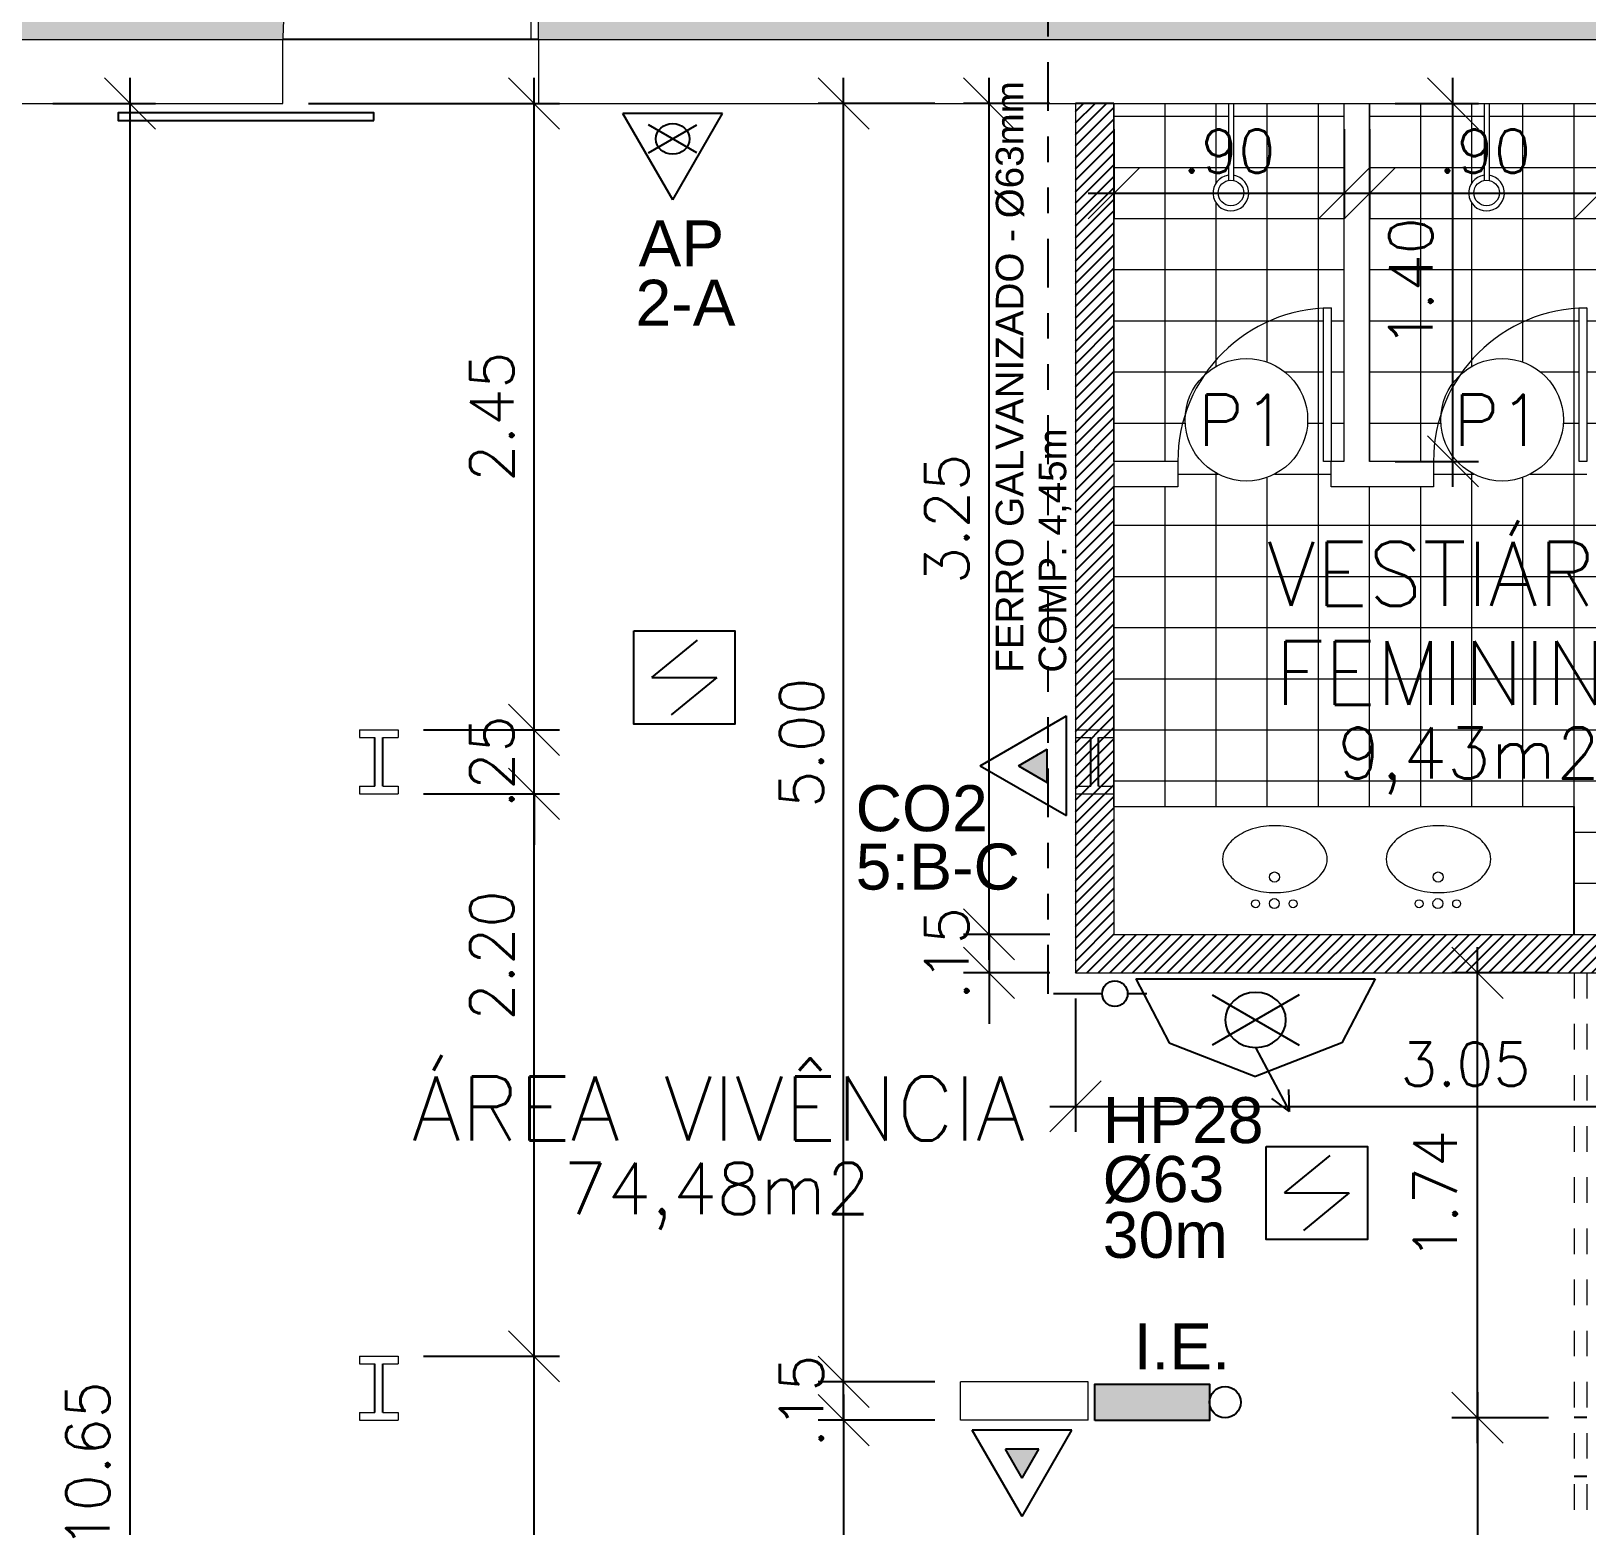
# Model space of a CAD drawing. Header units: millimetres. Extents: x 521 to 1055, y 261 to 520.
# Drawn here: x 609.29 to 615.37, y 498.9 to 504.75 of the extents above; entities that cross this region are included whole.
import ezdxf
from ezdxf.enums import TextEntityAlignment as Align

# ---------------------------------------------------------------- set-up
doc = ezdxf.new("R2010")
doc.units = ezdxf.units.MM
for name, pattern in [('CONTINU', [0]), ('DASHDOT', [1, 0.5, -0.25, 0, -0.25]), ('DIVIDE2', [15.875, 6.35, -3.175, 0, -3.175, 0, -3.175])]:
    doc.linetypes.add(name, pattern=pattern)
doc.layers.add('0.1', color=8, linetype='Continuous', lineweight=13)
doc.layers.add('ppci', color=8, linetype='Continuous')
doc.styles.add('ROMANS', font='romans')
doc.styles.get("Standard").update_dxf_attribs({"font": 'romans.shx'})
doc.styles.add('STYLE1', font='sanss___.ttf')
doc.dimstyles.new('Fares Eng - 50', dxfattribs={"dimscale": 2, "dimtxt": 0.085, "dimasz": 0.1, "dimexe": 0.05, "dimexo": 0.05, "dimgap": 0.04, "dimtad": 1, "dimzin": 4, "dimdsep": 46, "dimtxsty": 'ROMANS', "dimblk1": 'OBLIQUE', "dimblk2": 'OBLIQUE', "dimsah": 1, "dimcen": 0.05, "dimdle": 0.05, "dimclrd": 8, "dimclre": 8, "dimclrt": 8, "dimaunit": 1, "dimadec": 0, "dimazin": 0, "dimtfac": 1, "dimtix": 1, "dimtmove": 2, "dimatfit": 0, "dimldrblk": 'OPEN90', "dimfxl": 1, "dimtolj": 1, "dimtzin": 0, "dimarcsym": 0})

# ---------------------------------------------------------------- blocks, each defined once
blk = doc.blocks.new('_OBLIQUE')
at = {"color": 0, "linetype": 'ByBlock'}
blk.add_line((-0.5, -0.5), (0.5, 0.5), dxfattribs=at)
blk = doc.blocks.new('*D2885')
at = {"layer": '0.1', "color": 8, "linetype": 'CONTINU', "lineweight": -2, "transparency": 16777216}
for p, q in [((609.6753, 493.7169), (609.6753, 504.5669)), ((609.3733, 504.4669), (609.7753, 504.4669)), ((609.3469, 493.8169), (609.7753, 493.8169))]:
    blk.add_line(p, q, dxfattribs=at)
at = {"layer": 'DEFPOINTS', "color": 0, "linetype": 'CONTINU', "lineweight": -2, "transparency": 16777216}
for p in [(609.2733, 504.4669), (609.6753, 504.4669), (609.2469, 493.8169)]:
    blk.add_point(p, dxfattribs=at)
at = {"layer": '0.1', "color": 8, "linetype": 'CONTINU', "lineweight": -2, "transparency": 16777216, "xscale": 0.2, "yscale": 0.2, "zscale": 0.2}
for p, rotation in [((609.6753, 504.4669), 90), ((609.6753, 493.8169), 270)]:
    blk.add_blockref('_OBLIQUE', p, dxfattribs=dict(at, rotation=rotation))
at = {"layer": '0.1', "color": 8, "linetype": 'CONTINU', "transparency": 16777216, "insert": (609.5103, 499.1419), "char_height": 0.17, "attachment_point": 5, "rotation": 90, "style": 'ROMANS'}
blk.add_mtext('\\A1;10.65', dxfattribs=at)
blk = doc.blocks.new('_Open90')
at = {"color": 0, "linetype": 'ByBlock', "lineweight": -2}
for p, q in [((-0.5, 0.5), (0, 0)), ((0, 0), (-1, 0)), ((0, 0), (-0.5, -0.5))]:
    blk.add_line(p, q, dxfattribs=at)
blk = doc.blocks.new('*D2906')
at = {"layer": '0.1', "color": 8, "linetype": 'CONTINU', "lineweight": -2, "transparency": 16777216}
for p, q in [((612.4661, 499.3669), (612.4661, 504.5669)), ((612.8233, 504.4669), (612.3661, 504.4669)), ((612.8233, 499.4669), (612.3661, 499.4669))]:
    blk.add_line(p, q, dxfattribs=at)
at = {"layer": 'DEFPOINTS', "color": 0, "linetype": 'CONTINU', "lineweight": -2, "transparency": 16777216}
for p in [(612.4661, 504.4669), (612.9233, 504.4669), (612.9233, 499.4669)]:
    blk.add_point(p, dxfattribs=at)
at = {"layer": '0.1', "color": 8, "linetype": 'CONTINU', "lineweight": -2, "transparency": 16777216, "xscale": 0.2, "yscale": 0.2, "zscale": 0.2}
for p, rotation in [((612.4661, 504.4669), 90), ((612.4661, 499.4669), 270)]:
    blk.add_blockref('_OBLIQUE', p, dxfattribs=dict(at, rotation=rotation))
at = {"layer": '0.1', "color": 8, "linetype": 'CONTINU', "transparency": 16777216, "insert": (612.3011, 501.9669), "char_height": 0.17, "attachment_point": 5, "rotation": 90, "style": 'ROMANS'}
blk.add_mtext('\\A1;5.00', dxfattribs=at)
blk = doc.blocks.new('*D2907')
at = {"layer": '0.1', "color": 8, "linetype": 'CONTINU', "lineweight": -2, "transparency": 16777216}
for p, q in [((612.4661, 499.4669), (612.4661, 499.6669)), ((612.8233, 499.4669), (612.3661, 499.4669)), ((612.4661, 499.3169), (612.4661, 499.4669)), ((612.8233, 499.3169), (612.3661, 499.3169)), ((612.4661, 499.3169), (612.4661, 499.1169))]:
    blk.add_line(p, q, dxfattribs=at)
at = {"layer": 'DEFPOINTS', "color": 0, "linetype": 'CONTINU', "lineweight": -2, "transparency": 16777216}
for p in [(612.4661, 499.4669), (612.9233, 499.4669), (612.9233, 499.3169)]:
    blk.add_point(p, dxfattribs=at)
at = {"layer": '0.1', "color": 8, "linetype": 'CONTINU', "lineweight": -2, "transparency": 16777216, "xscale": 0.2, "yscale": 0.2, "zscale": 0.2}
for p, rotation in [((612.4661, 499.4669), 270), ((612.4661, 499.3169), 90)]:
    blk.add_blockref('_OBLIQUE', p, dxfattribs=dict(at, rotation=rotation))
at = {"layer": '0.1', "color": 8, "linetype": 'CONTINU', "transparency": 16777216, "insert": (612.3011, 499.3919), "char_height": 0.17, "attachment_point": 5, "rotation": 90, "style": 'ROMANS'}
blk.add_mtext('\\A1;.15', dxfattribs=at)
blk = doc.blocks.new('*D2908')
at = {"layer": '0.1', "color": 8, "linetype": 'CONTINU', "lineweight": -2, "transparency": 16777216}
for p, q in [((612.4661, 499.4169), (612.4661, 493.7169)), ((612.8233, 499.3169), (612.3661, 499.3169)), ((612.8233, 493.8169), (612.3661, 493.8169))]:
    blk.add_line(p, q, dxfattribs=at)
at = {"layer": 'DEFPOINTS', "color": 0, "linetype": 'CONTINU', "lineweight": -2, "transparency": 16777216}
for p in [(612.9233, 499.3169), (612.4661, 493.8169), (612.9233, 493.8169)]:
    blk.add_point(p, dxfattribs=at)
at = {"layer": '0.1', "color": 8, "linetype": 'CONTINU', "lineweight": -2, "transparency": 16777216, "xscale": 0.2, "yscale": 0.2, "zscale": 0.2}
for p, rotation in [((612.4661, 499.3169), 90), ((612.4661, 493.8169), 270)]:
    blk.add_blockref('_OBLIQUE', p, dxfattribs=dict(at, rotation=rotation))
at = {"layer": '0.1', "color": 8, "linetype": 'CONTINU', "transparency": 16777216, "insert": (612.3011, 496.5669), "char_height": 0.17, "attachment_point": 5, "rotation": 90, "style": 'ROMANS'}
blk.add_mtext('\\A1;5.50', dxfattribs=at)
blk = doc.blocks.new('ÁREA')
for p in [(0.00005, 0.003762), (0, 0)]:
    blk.add_attdef('COMPARTIMENTO', text='', height=0.0025).set_placement(p, align=Align.CENTER)
at = {"color": 1}
for p in [(-0.00005, -0.003762), (-0.000099, -0.007523)]:
    blk.add_attdef('ÁREA', text='', height=0.002, dxfattribs=at).set_placement(p, align=Align.CENTER)
blk = doc.blocks.new('Chuveiro')
at = {"lineweight": -2}
for p, q in [((-0.28, 0), (-0.301, 0)), ((0, 0), (-0.28, 0)), ((-0.28, -0.02), (-0.301, -0.02)), ((0, -0.02), (-0.28, -0.02))]:
    blk.add_line(p, q, dxfattribs=at)
at = {"color": 8, "lineweight": -2}
blk.add_circle((-0.35, -0.01), 0.05, dxfattribs=at)
at = {"lineweight": -2}
blk.add_arc((-0.35, -0.01), 0.07, 8.21321, 351.78679, dxfattribs=at)
blk = doc.blocks.new('*D3513')
at = {"layer": '0.1', "color": 8, "linetype": 'CONTINU', "lineweight": -2, "transparency": 16777216}
for p, q in [((613.3733, 504.8169), (613.3733, 506.0516)), ((613.5233, 504.8169), (613.5233, 506.0516)), ((613.3733, 505.9516), (613.1733, 505.9516)), ((613.3733, 505.9516), (613.5233, 505.9516)), ((613.5233, 505.9516), (613.7233, 505.9516))]:
    blk.add_line(p, q, dxfattribs=at)
at = {"layer": 'DEFPOINTS', "color": 0, "linetype": 'CONTINU', "lineweight": -2, "transparency": 16777216}
for p in [(613.5233, 505.9516), (613.3733, 504.7169), (613.5233, 504.7169)]:
    blk.add_point(p, dxfattribs=at)
at = {"layer": '0.1', "color": 8, "linetype": 'CONTINU', "lineweight": -2, "transparency": 16777216, "xscale": 0.2, "yscale": 0.2, "zscale": 0.2}
blk.add_blockref('_OBLIQUE', (613.3733, 505.9516), dxfattribs=at)
at = {"layer": '0.1', "color": 8, "linetype": 'CONTINU', "lineweight": -2, "transparency": 16777216, "xscale": 0.2, "yscale": 0.2, "zscale": 0.2, "rotation": 180}
blk.add_blockref('_OBLIQUE', (613.5233, 505.9516), dxfattribs=at)
at = {"layer": '0.1', "color": 8, "linetype": 'CONTINU', "lineweight": -2, "transparency": 16777216, "insert": (613.4483, 506.1166), "char_height": 0.17, "attachment_point": 5, "style": 'ROMANS'}
blk.add_mtext('\\A1;.15', dxfattribs=at)
blk = doc.blocks.new('*D3514')
at = {"layer": '0.1', "color": 8, "linetype": 'CONTINU', "lineweight": -2, "transparency": 16777216}
for p, q in [((613.5233, 504.8169), (613.5233, 506.0516)), ((616.4233, 504.8808), (616.4233, 506.0516)), ((613.4233, 505.9516), (616.5233, 505.9516))]:
    blk.add_line(p, q, dxfattribs=at)
at = {"layer": 'DEFPOINTS', "color": 0, "linetype": 'CONTINU', "lineweight": -2, "transparency": 16777216}
for p in [(616.4233, 505.9516), (616.4233, 504.7808), (613.5233, 504.7169)]:
    blk.add_point(p, dxfattribs=at)
at = {"layer": '0.1', "color": 8, "linetype": 'CONTINU', "lineweight": -2, "transparency": 16777216, "xscale": 0.2, "yscale": 0.2, "zscale": 0.2, "rotation": 180}
blk.add_blockref('_OBLIQUE', (613.5233, 505.9516), dxfattribs=at)
at = {"layer": '0.1', "color": 8, "linetype": 'CONTINU', "lineweight": -2, "transparency": 16777216, "xscale": 0.2, "yscale": 0.2, "zscale": 0.2}
blk.add_blockref('_OBLIQUE', (616.4233, 505.9516), dxfattribs=at)
at = {"layer": '0.1', "color": 8, "linetype": 'CONTINU', "lineweight": -2, "transparency": 16777216, "insert": (614.9733, 506.1166), "char_height": 0.17, "attachment_point": 5, "style": 'ROMANS'}
blk.add_mtext('\\A1;2.90', dxfattribs=at)
blk = doc.blocks.new('*D3515')
at = {"layer": '0.1', "color": 8, "linetype": 'CONTINU', "lineweight": -2, "transparency": 16777216}
for p, q in [((613.0348, 501.1169), (613.0348, 504.5669)), ((613.2733, 504.4669), (612.9348, 504.4669)), ((613.2733, 501.2169), (612.9348, 501.2169))]:
    blk.add_line(p, q, dxfattribs=at)
at = {"layer": 'DEFPOINTS', "color": 0, "linetype": 'CONTINU', "lineweight": -2, "transparency": 16777216}
for p in [(613.0348, 504.4669), (613.3733, 504.4669), (613.3733, 501.2169)]:
    blk.add_point(p, dxfattribs=at)
at = {"layer": '0.1', "color": 8, "linetype": 'CONTINU', "lineweight": -2, "transparency": 16777216, "xscale": 0.2, "yscale": 0.2, "zscale": 0.2}
for p, rotation in [((613.0348, 504.4669), 90), ((613.0348, 501.2169), 270)]:
    blk.add_blockref('_OBLIQUE', p, dxfattribs=dict(at, rotation=rotation))
at = {"layer": '0.1', "color": 8, "linetype": 'CONTINU', "lineweight": -2, "transparency": 16777216, "insert": (612.8698, 502.8419), "char_height": 0.17, "attachment_point": 5, "rotation": 90, "style": 'ROMANS'}
blk.add_mtext('\\A1;3.25', dxfattribs=at)
blk = doc.blocks.new('*D3516')
at = {"layer": '0.1', "color": 8, "linetype": 'CONTINU', "lineweight": -2, "transparency": 16777216}
for p, q in [((613.0348, 501.2169), (613.0348, 501.4169)), ((613.2733, 501.2169), (612.9348, 501.2169)), ((613.0348, 501.2169), (613.0348, 501.0669)), ((613.2733, 501.0669), (612.9348, 501.0669)), ((613.0348, 501.0669), (613.0348, 500.8669))]:
    blk.add_line(p, q, dxfattribs=at)
at = {"layer": 'DEFPOINTS', "color": 0, "linetype": 'CONTINU', "lineweight": -2, "transparency": 16777216}
for p in [(613.3733, 501.2169), (613.0348, 501.0669), (613.3733, 501.0669)]:
    blk.add_point(p, dxfattribs=at)
at = {"layer": '0.1', "color": 8, "linetype": 'CONTINU', "lineweight": -2, "transparency": 16777216, "xscale": 0.2, "yscale": 0.2, "zscale": 0.2}
for p, rotation in [((613.0348, 501.2169), 270), ((613.0348, 501.0669), 90)]:
    blk.add_blockref('_OBLIQUE', p, dxfattribs=dict(at, rotation=rotation))
at = {"layer": '0.1', "color": 8, "linetype": 'CONTINU', "lineweight": -2, "transparency": 16777216, "insert": (612.8698, 501.1419), "char_height": 0.17, "attachment_point": 5, "rotation": 90, "style": 'ROMANS'}
blk.add_mtext('\\A1;.15', dxfattribs=at)
blk = doc.blocks.new('*D3517')
at = {"layer": '0.1', "color": 8, "linetype": 'CONTINU', "lineweight": -2, "transparency": 16777216}
for p, q in [((613.3733, 500.9669), (613.3733, 500.4445)), ((616.4233, 500.9669), (616.4233, 500.4445)), ((613.2733, 500.5445), (616.5233, 500.5445))]:
    blk.add_line(p, q, dxfattribs=at)
at = {"layer": 'DEFPOINTS', "color": 0, "linetype": 'CONTINU', "lineweight": -2, "transparency": 16777216}
for p in [(613.3733, 501.0669), (616.4233, 501.0669), (616.4233, 500.5445)]:
    blk.add_point(p, dxfattribs=at)
at = {"layer": '0.1', "color": 8, "linetype": 'CONTINU', "lineweight": -2, "transparency": 16777216, "xscale": 0.2, "yscale": 0.2, "zscale": 0.2, "rotation": 180}
blk.add_blockref('_OBLIQUE', (613.3733, 500.5445), dxfattribs=at)
at = {"layer": '0.1', "color": 8, "linetype": 'CONTINU', "lineweight": -2, "transparency": 16777216, "xscale": 0.2, "yscale": 0.2, "zscale": 0.2}
blk.add_blockref('_OBLIQUE', (616.4233, 500.5445), dxfattribs=at)
at = {"layer": '0.1', "color": 8, "linetype": 'CONTINU', "lineweight": -2, "transparency": 16777216, "insert": (614.8983, 500.7095), "char_height": 0.17, "attachment_point": 5, "style": 'ROMANS'}
blk.add_mtext('\\A1;3.05', dxfattribs=at)
blk = doc.blocks.new('*D3518')
at = {"layer": '0.1', "color": 8, "linetype": 'CONTINU', "lineweight": -2, "transparency": 16777216}
for p, q in [((613.5233, 504.3669), (613.5233, 504.0156)), ((614.4233, 504.3669), (614.4233, 504.0156)), ((613.4233, 504.1156), (614.5233, 504.1156))]:
    blk.add_line(p, q, dxfattribs=at)
at = {"layer": 'DEFPOINTS', "color": 0, "linetype": 'CONTINU', "lineweight": -2, "transparency": 16777216}
for p in [(613.5233, 504.4669), (614.4233, 504.4669), (614.4233, 504.1156)]:
    blk.add_point(p, dxfattribs=at)
at = {"layer": '0.1', "color": 8, "linetype": 'CONTINU', "lineweight": -2, "transparency": 16777216, "xscale": 0.2, "yscale": 0.2, "zscale": 0.2, "rotation": 180}
blk.add_blockref('_OBLIQUE', (613.5233, 504.1156), dxfattribs=at)
at = {"layer": '0.1', "color": 8, "linetype": 'CONTINU', "lineweight": -2, "transparency": 16777216, "xscale": 0.2, "yscale": 0.2, "zscale": 0.2}
blk.add_blockref('_OBLIQUE', (614.4233, 504.1156), dxfattribs=at)
at = {"layer": '0.1', "color": 8, "linetype": 'CONTINU', "lineweight": -2, "transparency": 16777216, "insert": (613.9733, 504.2806), "char_height": 0.17, "attachment_point": 5, "style": 'ROMANS'}
blk.add_mtext('\\A1;.90', dxfattribs=at)
blk = doc.blocks.new('*D3519')
at = {"layer": '0.1', "color": 8, "linetype": 'CONTINU', "lineweight": -2, "transparency": 16777216}
for p, q in [((614.5233, 504.3669), (614.5233, 504.0156)), ((615.4233, 504.3669), (615.4233, 504.0156)), ((614.4233, 504.1156), (615.5233, 504.1156))]:
    blk.add_line(p, q, dxfattribs=at)
at = {"layer": 'DEFPOINTS', "color": 0, "linetype": 'CONTINU', "lineweight": -2, "transparency": 16777216}
for p in [(614.5233, 504.4669), (615.4233, 504.4669), (615.4233, 504.1156)]:
    blk.add_point(p, dxfattribs=at)
at = {"layer": '0.1', "color": 8, "linetype": 'CONTINU', "lineweight": -2, "transparency": 16777216, "xscale": 0.2, "yscale": 0.2, "zscale": 0.2, "rotation": 180}
blk.add_blockref('_OBLIQUE', (614.5233, 504.1156), dxfattribs=at)
at = {"layer": '0.1', "color": 8, "linetype": 'CONTINU', "lineweight": -2, "transparency": 16777216, "xscale": 0.2, "yscale": 0.2, "zscale": 0.2}
blk.add_blockref('_OBLIQUE', (615.4233, 504.1156), dxfattribs=at)
at = {"layer": '0.1', "color": 8, "linetype": 'CONTINU', "lineweight": -2, "transparency": 16777216, "insert": (614.9733, 504.2806), "char_height": 0.17, "attachment_point": 5, "style": 'ROMANS'}
blk.add_mtext('\\A1;.90', dxfattribs=at)
blk = doc.blocks.new('*D3521')
at = {"layer": '0.1', "color": 8, "linetype": 'CONTINU', "lineweight": -2, "transparency": 16777216}
for p, q in [((614.8495, 502.9669), (614.8495, 504.5669)), ((614.6233, 504.4669), (614.9495, 504.4669)), ((614.6233, 503.0669), (614.9495, 503.0669))]:
    blk.add_line(p, q, dxfattribs=at)
at = {"layer": 'DEFPOINTS', "color": 0, "linetype": 'CONTINU', "lineweight": -2, "transparency": 16777216}
for p in [(614.5233, 504.4669), (614.8495, 504.4669), (614.5233, 503.0669)]:
    blk.add_point(p, dxfattribs=at)
at = {"layer": '0.1', "color": 8, "linetype": 'CONTINU', "lineweight": -2, "transparency": 16777216, "xscale": 0.2, "yscale": 0.2, "zscale": 0.2}
for p, rotation in [((614.8495, 504.4669), 90), ((614.8495, 503.0669), 270)]:
    blk.add_blockref('_OBLIQUE', p, dxfattribs=dict(at, rotation=rotation))
at = {"layer": '0.1', "color": 8, "linetype": 'CONTINU', "lineweight": -2, "transparency": 16777216, "insert": (614.6845, 503.7669), "char_height": 0.17, "attachment_point": 5, "rotation": 90, "style": 'ROMANS'}
blk.add_mtext('\\A1;1.40', dxfattribs=at)
blk = doc.blocks.new('*D3530')
at = {"layer": '0.1', "color": 8, "linetype": 'CONTINU', "lineweight": -2, "transparency": 16777216}
for p, q in [((611.2554, 497.5169), (611.2554, 499.6669)), ((610.8233, 499.5669), (611.3554, 499.5669)), ((610.8233, 497.6169), (611.3554, 497.6169))]:
    blk.add_line(p, q, dxfattribs=at)
at = {"layer": 'DEFPOINTS', "color": 0, "linetype": 'CONTINU', "lineweight": -2, "transparency": 16777216}
for p in [(610.7233, 499.5669), (611.2554, 499.5669), (610.7233, 497.6169)]:
    blk.add_point(p, dxfattribs=at)
at = {"layer": '0.1', "color": 8, "linetype": 'CONTINU', "lineweight": -2, "transparency": 16777216, "xscale": 0.2, "yscale": 0.2, "zscale": 0.2}
for p, rotation in [((611.2554, 499.5669), 90), ((611.2554, 497.6169), 270)]:
    blk.add_blockref('_OBLIQUE', p, dxfattribs=dict(at, rotation=rotation))
at = {"layer": '0.1', "color": 8, "linetype": 'CONTINU', "lineweight": -2, "transparency": 16777216, "insert": (611.0904, 498.5919), "char_height": 0.17, "attachment_point": 5, "rotation": 90, "style": 'ROMANS'}
blk.add_mtext('\\A1;1.95', dxfattribs=at)
blk = doc.blocks.new('*D3531')
at = {"layer": '0.1', "color": 8, "linetype": 'CONTINU', "lineweight": -2, "transparency": 16777216}
for p, q in [((611.2554, 499.4669), (611.2554, 501.8669)), ((610.8233, 501.7669), (611.3554, 501.7669)), ((610.8233, 499.5669), (611.3554, 499.5669))]:
    blk.add_line(p, q, dxfattribs=at)
at = {"layer": 'DEFPOINTS', "color": 0, "linetype": 'CONTINU', "lineweight": -2, "transparency": 16777216}
for p in [(610.7233, 501.7669), (611.2554, 501.7669), (610.7233, 499.5669)]:
    blk.add_point(p, dxfattribs=at)
at = {"layer": '0.1', "color": 8, "linetype": 'CONTINU', "lineweight": -2, "transparency": 16777216, "xscale": 0.2, "yscale": 0.2, "zscale": 0.2}
for p, rotation in [((611.2554, 501.7669), 90), ((611.2554, 499.5669), 270)]:
    blk.add_blockref('_OBLIQUE', p, dxfattribs=dict(at, rotation=rotation))
at = {"layer": '0.1', "color": 8, "linetype": 'CONTINU', "lineweight": -2, "transparency": 16777216, "insert": (611.0904, 501.1343), "char_height": 0.17, "attachment_point": 5, "rotation": 90, "style": 'ROMANS'}
blk.add_mtext('\\A1;2.20', dxfattribs=at)
blk = doc.blocks.new('*D3532')
at = {"layer": '0.1', "color": 8, "linetype": 'CONTINU', "lineweight": -2, "transparency": 16777216}
for p, q in [((611.2554, 502.0169), (611.2554, 502.2169)), ((610.8233, 502.0169), (611.3554, 502.0169)), ((611.2554, 501.7669), (611.2554, 502.0169)), ((610.8233, 501.7669), (611.3554, 501.7669)), ((611.2554, 501.7669), (611.2554, 501.5669))]:
    blk.add_line(p, q, dxfattribs=at)
at = {"layer": 'DEFPOINTS', "color": 0, "linetype": 'CONTINU', "lineweight": -2, "transparency": 16777216}
for p in [(610.7233, 502.0169), (611.2554, 502.0169), (610.7233, 501.7669)]:
    blk.add_point(p, dxfattribs=at)
at = {"layer": '0.1', "color": 8, "linetype": 'CONTINU', "lineweight": -2, "transparency": 16777216, "xscale": 0.2, "yscale": 0.2, "zscale": 0.2}
for p, rotation in [((611.2554, 502.0169), 270), ((611.2554, 501.7669), 90)]:
    blk.add_blockref('_OBLIQUE', p, dxfattribs=dict(at, rotation=rotation))
at = {"layer": '0.1', "color": 8, "linetype": 'CONTINU', "lineweight": -2, "transparency": 16777216, "insert": (611.0904, 501.8919), "char_height": 0.17, "attachment_point": 5, "rotation": 90, "style": 'ROMANS'}
blk.add_mtext('\\A1;.25', dxfattribs=at)
blk = doc.blocks.new('*D3533')
at = {"layer": '0.1', "color": 8, "linetype": 'CONTINU', "lineweight": -2, "transparency": 16777216}
for p, q in [((611.2554, 501.9169), (611.2554, 504.5669)), ((610.3733, 504.4669), (611.3554, 504.4669)), ((610.8233, 502.0169), (611.3554, 502.0169))]:
    blk.add_line(p, q, dxfattribs=at)
at = {"layer": 'DEFPOINTS', "color": 0, "linetype": 'CONTINU', "lineweight": -2, "transparency": 16777216}
for p in [(610.2733, 504.4669), (611.2554, 504.4669), (610.7233, 502.0169)]:
    blk.add_point(p, dxfattribs=at)
at = {"layer": '0.1', "color": 8, "linetype": 'CONTINU', "lineweight": -2, "transparency": 16777216, "xscale": 0.2, "yscale": 0.2, "zscale": 0.2}
for p, rotation in [((611.2554, 504.4669), 90), ((611.2554, 502.0169), 270)]:
    blk.add_blockref('_OBLIQUE', p, dxfattribs=dict(at, rotation=rotation))
at = {"layer": '0.1', "color": 8, "linetype": 'CONTINU', "lineweight": -2, "transparency": 16777216, "insert": (611.0904, 503.2419), "char_height": 0.17, "attachment_point": 5, "rotation": 90, "style": 'ROMANS'}
blk.add_mtext('\\A1;2.45', dxfattribs=at)
blk = doc.blocks.new('*D3534')
at = {"layer": '0.1', "color": 8, "linetype": 'CONTINU', "lineweight": -2, "transparency": 16777216}
for p, q in [((614.9452, 499.4269), (614.9452, 496.4669)), ((615.2233, 499.3269), (614.8452, 499.3269)), ((615.2233, 496.5669), (614.8452, 496.5669))]:
    blk.add_line(p, q, dxfattribs=at)
at = {"layer": 'DEFPOINTS', "color": 0, "linetype": 'CONTINU', "lineweight": -2, "transparency": 16777216}
for p in [(615.3233, 499.3269), (614.9452, 496.5669), (615.3233, 496.5669)]:
    blk.add_point(p, dxfattribs=at)
at = {"layer": '0.1', "color": 8, "linetype": 'CONTINU', "lineweight": -2, "transparency": 16777216, "xscale": 0.2, "yscale": 0.2, "zscale": 0.2}
for p, rotation in [((614.9452, 499.3269), 90), ((614.9452, 496.5669), 270)]:
    blk.add_blockref('_OBLIQUE', p, dxfattribs=dict(at, rotation=rotation))
at = {"layer": '0.1', "color": 8, "linetype": 'CONTINU', "lineweight": -2, "transparency": 16777216, "insert": (614.7802, 497.9469), "char_height": 0.17, "attachment_point": 5, "rotation": 90, "style": 'ROMANS'}
blk.add_mtext('\\A1;2.76', dxfattribs=at)
blk = doc.blocks.new('*D3535')
at = {"layer": '0.1', "color": 8, "linetype": 'CONTINU', "lineweight": -2, "transparency": 16777216}
for p, q in [((614.9452, 499.2269), (614.9452, 501.1669)), ((615.2233, 501.0669), (614.8452, 501.0669)), ((615.2233, 499.3269), (614.8452, 499.3269))]:
    blk.add_line(p, q, dxfattribs=at)
at = {"layer": 'DEFPOINTS', "color": 0, "linetype": 'CONTINU', "lineweight": -2, "transparency": 16777216}
for p in [(614.9452, 501.0669), (615.3233, 501.0669), (615.3233, 499.3269)]:
    blk.add_point(p, dxfattribs=at)
at = {"layer": '0.1', "color": 8, "linetype": 'CONTINU', "lineweight": -2, "transparency": 16777216, "xscale": 0.2, "yscale": 0.2, "zscale": 0.2}
for p, rotation in [((614.9452, 501.0669), 90), ((614.9452, 499.3269), 270)]:
    blk.add_blockref('_OBLIQUE', p, dxfattribs=dict(at, rotation=rotation))
at = {"layer": '0.1', "color": 8, "linetype": 'CONTINU', "lineweight": -2, "transparency": 16777216, "insert": (614.7802, 500.1969), "char_height": 0.17, "attachment_point": 5, "rotation": 90, "style": 'ROMANS'}
blk.add_mtext('\\A1;1.74', dxfattribs=at)

msp = doc.modelspace()

# ---------------------------------------------------------------- hatches: boundary and pattern name
at = {"layer": '0.1', "linetype": 'CONTINU', "lineweight": -2}
h = msp.add_hatch(dxfattribs=at)
h.set_pattern_fill('AR-SAND,_O', color=8, scale=0.005, double=1)
h.set_pattern_definition([(37.5, (0, 0), (-0.008000156, 0.24470662), [0, -0.19304, 0, -0.2159, 0, -0.206375]), (7.5, (0, 0), (0.22476164, 0.35841255), [0, -0.10414, 0, -0.17399, 0, -0.066675]), (327.5, (-0.1562, 0), (0.395496185, 0.00071859), [0, -0.0635, 0, -0.2286, 0, -0.29845]), (317.5, (-0.1562, 0), (0.38177823, 0.11146466), [0, -0.03175, 0, -0.14986, 0, -0.17145])])
h.paths.add_polyline_path([(617.85249, 510.66901), (585.77327, 510.34983), (585.77327, 510.31692), (601.52327, 510.31692), (601.52327, 504.71692), (602.64827, 504.71692), (602.74827, 504.71692), (603.97327, 504.71692), (604.12327, 504.71692), (605.3566, 504.71692), (605.45657, 504.71692), (606.68994, 504.71692), (606.78994, 504.71692), (608.02327, 504.71692), (610.27327, 504.71692, -0.4054525), (611.24327, 505.71647), (611.24327, 505.71692), (611.27327, 505.71692), (611.27327, 504.71692), (619.92327, 504.71692), (619.92327, 502.91692), (619.42327, 502.91692), (619.42327, 501.11692), (619.92327, 501.11692), (619.92327, 499.31692), (619.42327, 499.31692), (619.42327, 497.90205), (619.51758, 497.90205, -0.5167711), (619.88457, 498.17509), (621.66815, 503.66127), (621.60023, 504.36874)])
h.paths.add_polyline_path([(606.99765, 505.11634, -1), (606.36959, 505.11634, -1)], flags=16)
h.paths.add_polyline_path([(608.23757, 508.79876), (610.93757, 508.79876), (610.93757, 509.1559), (608.23757, 509.1559)], flags=24)
h.paths.add_polyline_path([(608.78976, 508.45004), (610.37547, 508.45004), (610.37547, 508.80718), (608.78976, 508.80718)], flags=24)
h.paths.add_polyline_path([(602.19065, 507.8434), (602.19065, 510.1815), (601.89065, 510.1815), (601.89065, 507.8434)], flags=24)
h.paths.add_polyline_path([(601.97823, 507.81721), (601.97823, 509.42674), (601.52109, 509.42674), (601.52109, 507.81721)], flags=24)
h.paths.add_polyline_path([(602.39672, 505.98909), (602.99982, 505.98909), (602.99982, 506.24409), (602.39672, 506.24409)], flags=24)
h.paths.add_polyline_path([(603.83172, 505.98909), (604.26482, 505.98909), (604.26482, 506.24409), (603.83172, 506.24409)], flags=24)
h.paths.add_polyline_path([(605.43591, 506.73453), (606.03091, 506.73453), (606.03091, 506.98953), (605.43591, 506.98953)], flags=24)
h.paths.add_polyline_path([(605.77172, 505.98909), (606.37482, 505.98909), (606.37482, 506.24409), (605.77172, 506.24409)], flags=24)
h.paths.add_polyline_path([(607.93172, 505.98909), (608.36482, 505.98909), (608.36482, 506.24409), (607.93172, 506.24409)], flags=24)
h.paths.add_polyline_path([(610.35291, 507.23463), (611.09363, 507.23463), (611.09363, 507.48963), (610.35291, 507.48963)], flags=24)
h.paths.add_polyline_path([(610.52172, 505.98909), (611.12482, 505.98909), (611.12482, 506.24409), (610.52172, 506.24409)], flags=24)
h.paths.add_polyline_path([(613.60291, 506.65386), (614.34363, 506.65386), (614.34363, 506.90886), (613.60291, 506.90886)], flags=24)
h.paths.add_polyline_path([(613.23172, 505.98909), (613.66482, 505.98909), (613.66482, 506.24409), (613.23172, 506.24409)], flags=24)
h.paths.add_polyline_path([(614.67172, 505.98909), (615.27482, 505.98909), (615.27482, 506.24409), (614.67172, 506.24409)], flags=24)
h.paths.add_polyline_path([(616.28172, 505.98909), (616.71482, 505.98909), (616.71482, 506.24409), (616.28172, 506.24409)], flags=24)
h.paths.add_polyline_path([(617.06633, 508.31575), (617.06633, 508.91075), (616.81133, 508.91075), (616.81133, 508.31575)], flags=24)
h.paths.add_polyline_path([(617.87172, 505.98909), (618.47482, 505.98909), (618.47482, 506.24409), (617.87172, 506.24409)], flags=24)
h.paths.add_polyline_path([(619.63172, 505.98909), (620.06482, 505.98909), (620.06482, 506.24409), (619.63172, 506.24409)], flags=24)
h.paths.add_polyline_path([(620.08286, 505.21582), (620.58031, 505.51173), (620.44995, 505.73089), (619.9525, 505.43497)], flags=24)
h.paths.add_polyline_path([(620.49643, 503.52752), (620.49643, 504.10633), (620.24143, 504.10633), (620.24143, 503.52752)], flags=24)
h.paths.add_polyline_path([(620.49643, 501.72752), (620.49643, 502.30633), (620.24143, 502.30633), (620.24143, 501.72752)], flags=24)
h.paths.add_polyline_path([(620.49643, 499.92752), (620.49643, 500.50633), (620.24143, 500.50633), (620.24143, 499.92752)], flags=25)
h.paths.add_polyline_path([(611.12914, 508.97767), (614.95469, 508.97767), (614.95469, 506.97474), (611.12914, 506.97474)], flags=16)
h = msp.add_hatch(dxfattribs=at)
h.set_pattern_fill('ANSI31', color=8, scale=0.01, style=0)
h.set_pattern_definition([(45, (613.37327, 499.316922), (-0.02245064, 0.02245064), [])])
h.paths.add_polyline_path([(615.52327, 501.21692), (613.52327, 501.21692), (613.52327, 504.46692), (613.37327, 504.46692), (613.37327, 501.06692), (615.52327, 501.06692)])
h.paths.add_polyline_path([(616.57327, 504.46692), (616.42327, 504.46692), (616.42327, 501.21692), (616.32327, 501.21692), (616.32327, 501.06692), (616.42327, 501.06692), (616.42327, 499.31692), (616.67327, 499.31692), (616.67327, 499.46692), (616.57327, 499.46692)])
at = {"layer": '0.1', "linetype": 'CONTINU'}
h = msp.add_hatch(dxfattribs=at)
h.set_pattern_fill('_USER', color=8, scale=0.2, style=0, double=1, pattern_type=0)
h.set_pattern_definition([(0, (613.52327, 501.21692), (0, 0.2), []), (90, (613.52327, 501.21692), (-0.2, 1e-17), [])])
h.paths.add_polyline_path([(615.37327, 502.96692), (615.37327, 503.06692), (615.34327, 503.06692), (615.34327, 503.66617, 0.2353591), (614.87677, 503.40381, -0.6583079), (615.28116, 503.22977, -1), (614.80187, 503.22977, -0.0249605), (614.80307, 503.25365, 0.079284), (614.77327, 503.06692), (614.77327, 502.96692), (614.37327, 502.96692), (614.37327, 503.06692), (614.34327, 503.06692), (614.34327, 503.66617, 0.2353591), (613.87677, 503.40381, -0.6583079), (614.28116, 503.22977, -1), (613.80187, 503.22977, -0.0249605), (613.80307, 503.25365, 0.079284), (613.77327, 503.06692), (613.77327, 502.96692), (613.52327, 502.96692), (613.52327, 501.71692), (615.32327, 501.71692), (615.32327, 501.21692), (615.52327, 501.21692, -0.4032697), (616.29327, 502.01636), (616.29327, 502.01692), (616.32327, 502.01692), (616.32327, 501.21692), (616.42327, 501.21692), (616.42327, 502.96692), (616.37327, 502.96692), (616.37327, 503.06692), (616.34327, 503.06692), (616.34327, 503.66617, 0.2353591), (615.87677, 503.40381, -0.6583079), (616.28116, 503.22977, -1), (615.80187, 503.22977, -0.0249605), (615.80307, 503.25365, 0.079284), (615.77327, 503.06692), (615.77327, 502.96692)])
h.paths.add_polyline_path([(616.34327, 503.66617), (616.34327, 503.66692), (616.37327, 503.66692), (616.37327, 503.06692), (616.42327, 503.06692), (616.42327, 504.46692), (616.00392, 504.46692), (616.00392, 504.41692), (616.02392, 504.41692), (616.02392, 504.37692), (616.06971, 504.37692, -0.060172), (616.10263, 504.34077, -0.0831447), (616.14196, 504.25987, -0.0717749), (616.15682, 504.15692, -0.0717749), (616.14196, 504.05397, -0.0831455), (616.10263, 503.97307, -0.1066992), (616.03909, 503.91507, -0.1325636), (615.97182, 503.89692, -0.1325636), (615.90455, 503.91507, -0.1066992), (615.841, 503.97307, -0.0831455), (615.80167, 504.05397, -0.0717749), (615.78682, 504.15692, -0.0717749), (615.80167, 504.25987, -0.0831447), (615.841, 504.34077, -0.060172), (615.87392, 504.37692), (615.92392, 504.37692), (615.92392, 504.41692), (615.94392, 504.41692), (615.94392, 504.46692), (615.52327, 504.46692), (615.52327, 503.06692), (615.77327, 503.06692, -0.079284), (615.80307, 503.25365, -0.1801615), (615.87677, 503.40381, -0.2353591)])
h.paths.add_polyline_path([(615.42327, 504.46692), (614.99089, 504.46692), (614.99089, 504.1862, -13.9282032), (614.97089, 504.1862), (614.97089, 504.46692), (614.52327, 504.46692), (614.52327, 503.06692), (614.77327, 503.06692, -0.079284), (614.80307, 503.25365, -0.1801615), (614.87677, 503.40381, -0.2353591), (615.34327, 503.66617), (615.34327, 503.66692), (615.37327, 503.66692), (615.37327, 503.06692), (615.42327, 503.06692)])
h.paths.add_polyline_path([(614.42327, 504.46692), (613.99089, 504.46692), (613.99089, 504.1862, -13.9282032), (613.97089, 504.1862), (613.97089, 504.46692), (613.52327, 504.46692), (613.52327, 503.06692), (613.77327, 503.06692, -0.079284), (613.80307, 503.25365, -0.1801615), (613.87677, 503.40381, -0.2353591), (614.34327, 503.66617), (614.34327, 503.66692), (614.37327, 503.66692), (614.37327, 503.06692), (614.42327, 503.06692)])
h.paths.add_polyline_path([(614.04555, 502.05196), (615.7896, 502.05196), (615.7896, 502.42696), (614.04555, 502.42696)], flags=24)
h.paths.add_polyline_path([(614.30856, 501.72889), (615.51332, 501.72889), (615.51332, 502.08603), (614.30856, 502.08603)], flags=24)
h.paths.add_polyline_path([(613.98076, 502.42828), (615.86766, 502.42828), (615.86766, 502.87471), (613.98076, 502.87471)], flags=24)
h.paths.add_polyline_path([(615.75672, 504.15306), (616.18982, 504.15306), (616.18982, 504.40806), (615.75672, 504.40806)], flags=24)
h.paths.add_polyline_path([(614.75672, 504.15306), (615.18982, 504.15306), (615.18982, 504.40806), (614.75672, 504.40806)], flags=24)
h.paths.add_polyline_path([(614.81204, 503.47752), (614.81204, 504.05633), (614.55704, 504.05633), (614.55704, 503.47752)], flags=24)
h.paths.add_polyline_path([(613.75672, 504.15306), (614.18982, 504.15306), (614.18982, 504.40806), (613.75672, 504.40806)], flags=24)
at = {"layer": 'ppci'}
for points in [[(613.15, 501.87684), (613.26275, 501.81175), (613.26275, 501.94194)], [(613.89698, 499.31604), (613.89698, 499.45854), (613.44845, 499.45854), (613.44845, 499.31604)], [(613.16433, 499.09042), (613.22942, 499.20317), (613.09923, 499.20317)]]:
    msp.add_hatch(color=10, dxfattribs=at).paths.add_polyline_path(points)

# ---------------------------------------------------------------- linework, layer by layer
at = {"layer": '0.1', "color": 7}
for p, q in [((608.02327, 504.71692), (610.27327, 504.71692)), ((610.27327, 504.46692), (610.27327, 504.71692)), ((611.27327, 504.71692), (611.27327, 504.46692)), ((611.27327, 504.71692), (619.92327, 504.71692)), ((608.27327, 504.46692), (610.27327, 504.46692)), ((611.27327, 504.46692), (613.37327, 504.46692)), ((613.37327, 504.46692), (613.37327, 501.06692)), ((613.52327, 504.46692), (613.52327, 501.21692)), ((613.52327, 504.46692), (616.42327, 504.46692)), ((613.52327, 501.21692), (615.52327, 501.21692)), ((613.37327, 501.06692), (615.52327, 501.06692))]:
    msp.add_line(p, q, dxfattribs=at)
at = {"layer": '0.1', "color": 8, "linetype": 'CONTINU', "lineweight": -2}
for p, q in [((611.27327, 504.71692), (610.27327, 504.71692)), ((613.52327, 504.46692), (613.37327, 504.46692)), ((610.63327, 501.79692), (610.63327, 501.98692)), ((610.66327, 501.79692), (610.66327, 501.98692)), ((613.43327, 501.79692), (613.43327, 501.98692)), ((613.46327, 501.79692), (613.46327, 501.98692)), ((615.32327, 501.21692), (615.32327, 501.71692)), ((610.63327, 499.34692), (610.63327, 499.53692)), ((610.66327, 499.34692), (610.66327, 499.53692)), ((615.37327, 499.32692), (615.32327, 499.32692)), ((615.37327, 499.09692), (615.32327, 499.09692))]:
    msp.add_line(p, q, dxfattribs=at)
at = {"layer": '0.1', "color": 8}
for p, q in [((614.42327, 504.46692), (614.42327, 503.06692)), ((614.52327, 504.46692), (614.52327, 503.06692)), ((613.77327, 503.06692), (613.52327, 503.06692)), ((613.77327, 503.06692), (613.77327, 502.96692)), ((614.37327, 502.96692), (614.37327, 503.06692)), ((614.42327, 503.06692), (614.37327, 503.06692)), ((614.77327, 503.06692), (614.52327, 503.06692)), ((614.77327, 503.06692), (614.77327, 502.96692)), ((613.77327, 502.96692), (613.52327, 502.96692)), ((614.77327, 502.96692), (614.37327, 502.96692)), ((610.57327, 502.01692), (610.57327, 501.98692)), ((610.57327, 502.01692), (610.72327, 502.01692)), ((610.72327, 502.01692), (610.72327, 501.98692)), ((613.37327, 502.01692), (613.37327, 501.98692)), ((613.37327, 502.01692), (613.52327, 502.01692)), ((613.52327, 502.01692), (613.52327, 501.98692)), ((610.57327, 501.98692), (610.63327, 501.98692)), ((610.66327, 501.98692), (610.72327, 501.98692)), ((613.37327, 501.98692), (613.43327, 501.98692)), ((613.46327, 501.98692), (613.52327, 501.98692)), ((610.57327, 501.79692), (610.63327, 501.79692)), ((610.57327, 501.79692), (610.57327, 501.76692)), ((610.66327, 501.79692), (610.72327, 501.79692)), ((610.72327, 501.79692), (610.72327, 501.76692)), ((613.37327, 501.79692), (613.37327, 501.76692)), ((613.37327, 501.79692), (613.43327, 501.79692)), ((613.46327, 501.79692), (613.52327, 501.79692)), ((613.52327, 501.79692), (613.52327, 501.76692)), ((610.57327, 501.76692), (610.72327, 501.76692)), ((613.37327, 501.76692), (613.52327, 501.76692)), ((613.52327, 501.71692), (615.32327, 501.71692)), ((610.57327, 499.56692), (610.57327, 499.53692)), ((610.57327, 499.56692), (610.72327, 499.56692)), ((610.57327, 499.53692), (610.63327, 499.53692)), ((610.66327, 499.53692), (610.72327, 499.53692)), ((610.72327, 499.56692), (610.72327, 499.53692)), ((613.42327, 499.46692), (612.92327, 499.46692)), ((612.92327, 499.31692), (612.92327, 499.46692)), ((613.42327, 499.31692), (613.42327, 499.46692)), ((610.57327, 499.34692), (610.57327, 499.31692)), ((610.57327, 499.34692), (610.63327, 499.34692)), ((610.66327, 499.34692), (610.72327, 499.34692)), ((610.72327, 499.34692), (610.72327, 499.31692)), ((610.57327, 499.31692), (610.72327, 499.31692)), ((613.42327, 499.31692), (612.92327, 499.31692))]:
    msp.add_line(p, q, dxfattribs=at)
at = {"layer": '0.1', "color": 8, "linetype": 'DASHDOT', "ltscale": 0.2}
for p, q in [((615.32327, 501.06692), (615.32327, 498.40692)), ((615.37327, 501.06692), (615.37327, 498.40692))]:
    msp.add_line(p, q, dxfattribs=at)
at = {"layer": '0.1', "color": 8}
for points in [[(611.27327, 504.71692), (611.27327, 505.71692), (611.24327, 505.71692), (611.24327, 504.71692)], [(614.34327, 503.06692), (614.34327, 503.66692), (614.37327, 503.66692), (614.37327, 503.06692)], [(615.34327, 503.06692), (615.34327, 503.66692), (615.37327, 503.66692), (615.37327, 503.06692)]]:
    msp.add_lwpolyline(points, close=True, dxfattribs=at)
at = {"layer": '0.1', "color": 8, "linetype": 'CONTINU', "lineweight": -2}
msp.add_lwpolyline([(610.62914, 504.40026), (610.62914, 504.43026), (609.62914, 504.43026), (609.62914, 504.40026)], close=True, dxfattribs=at)
at = {"layer": '0.1', "color": 8}
for points in [[(614.35757, 501.51121, 0.1318274), (614.3468, 501.55135, 0.1066332), (614.30453, 501.59794, 0.0834818), (614.24011, 501.62946, 0.0722322), (614.15305, 501.6421, 0.0722322), (614.06599, 501.62946, 0.0834818), (614.00157, 501.59794, 0.1066332), (613.9593, 501.55135, 0.1318274), (613.94853, 501.51121, 0.1318274), (613.9593, 501.47107, 0.1066332), (614.00157, 501.42447, 0.0834818), (614.06599, 501.39296, 0.0722322), (614.15305, 501.38031, 0.0722322), (614.24011, 501.39296, 0.0834818), (614.30453, 501.42447, 0.1066332), (614.3468, 501.47107, 0.1318274)], [(614.99725, 501.51121, 0.1318274), (614.98648, 501.55135, 0.1066332), (614.94421, 501.59794, 0.0834818), (614.87979, 501.62946, 0.0722322), (614.79273, 501.6421, 0.0722322), (614.70567, 501.62946, 0.0834818), (614.64125, 501.59794, 0.1066332), (614.59898, 501.55135, 0.1318274), (614.58821, 501.51121, 0.1318274), (614.59898, 501.47107, 0.1066332), (614.64125, 501.42447, 0.0834818), (614.70567, 501.39296, 0.0722322), (614.79273, 501.38031, 0.0722322), (614.87979, 501.39296, 0.0834818), (614.94421, 501.42447, 0.1066332), (614.98648, 501.47107, 0.1318274)]]:
    msp.add_lwpolyline(points, format="xyb", close=True, dxfattribs=at)
for centre, radius in [((614.04152, 503.22977), 0.23964), ((615.04152, 503.22977), 0.23964), ((614.15161, 501.44148), 0.01978), ((614.7913, 501.44148), 0.01978), ((614.07735, 501.33699), 0.01547), ((614.15073, 501.33772), 0.01934), ((614.15073, 501.33772), 0.01934), ((614.22411, 501.33699), 0.01547), ((614.71703, 501.33699), 0.01547), ((614.79041, 501.33772), 0.01934), ((614.79041, 501.33772), 0.01934), ((614.86379, 501.33699), 0.01547)]:
    msp.add_circle(centre, radius, dxfattribs=at)
msp.add_arc((611.27327, 504.71692), 1, 90, 180, dxfattribs=at)
at = {"layer": '0.1', "color": 8, "linetype": 'CONTINU'}
for centre in [(614.37327, 503.06692), (615.37327, 503.06692)]:
    msp.add_arc(centre, 0.6, 90, 180, dxfattribs=at)
at = {"layer": 'ppci', "color": 12, "linetype": 'DIVIDE2', "ltscale": 0.03}
for p, q in [((613.2668, 500.98517), (613.2668, 505.43242)), ((613.47711, 500.98517), (613.2668, 500.98517))]:
    msp.add_line(p, q, dxfattribs=at)
at = {"layer": 'ppci', "color": 10, "linetype": 'Continuous'}
for p, q in [((611.99256, 504.42708), (611.60256, 504.42708)), ((611.79756, 504.08933), (611.60256, 504.42708)), ((611.79756, 504.08933), (611.99256, 504.42708)), ((611.71649, 502.22186), (611.89512, 502.36817)), ((611.71649, 502.22186), (611.9698, 502.22186)), ((611.9698, 502.22186), (611.79117, 502.07555)), ((613, 501.87684), (613.33775, 502.07184)), ((613.33775, 501.68184), (613.33775, 502.07184)), ((613.15, 501.87684), (613.26275, 501.94194)), ((613.26275, 501.81175), (613.26275, 501.94194)), ((613, 501.87684), (613.33775, 501.68184)), ((613.15, 501.87684), (613.26275, 501.81175)), ((613.60922, 501.04363), (614.54576, 501.04363)), ((613.60922, 501.04363), (613.73991, 500.79267)), ((614.54576, 501.04363), (614.41506, 500.79267)), ((613.6518, 500.98454), (613.57711, 500.98454)), ((613.90702, 500.98072), (614.24807, 500.78381)), ((614.24758, 500.9805), (613.90712, 500.78394)), ((613.73991, 500.79267), (614.07749, 500.66131)), ((614.41506, 500.79267), (614.07749, 500.66131)), ((614.07749, 500.77445), (614.21042, 500.52479)), ((614.21042, 500.52479), (614.14126, 500.57492)), ((614.21042, 500.52479), (614.20744, 500.61016)), ((614.19001, 500.20586), (614.36864, 500.35217)), ((614.19001, 500.20586), (614.44332, 500.20586)), ((614.44332, 500.20586), (614.26469, 500.05955)), ((613.35933, 499.27817), (612.96933, 499.27817)), ((613.16433, 498.94042), (612.96933, 499.27817)), ((613.16433, 498.94042), (613.35933, 499.27817)), ((613.22942, 499.20317), (613.09923, 499.20317)), ((613.16433, 499.09042), (613.09923, 499.20317)), ((613.16433, 499.09042), (613.22942, 499.20317))]:
    msp.add_line(p, q, dxfattribs=at)
at = {"layer": 'ppci', "color": 10}
for p, q in [((611.70285, 504.27346), (611.89232, 504.38285)), ((611.89205, 504.27358), (611.7029, 504.38278))]:
    msp.add_line(p, q, dxfattribs=at)
at = {"layer": 'ppci', "color": 10, "linetype": 'Continuous'}
for points in [[(611.64525, 502.40407), (612.04104, 502.40407), (612.04104, 502.03965), (611.64525, 502.03965)], [(614.11877, 500.38807), (614.51456, 500.38807), (614.51456, 500.02365), (614.11877, 500.02365)]]:
    msp.add_lwpolyline(points, close=True, dxfattribs=at)
at = {"layer": 'ppci', "color": 10}
msp.add_lwpolyline([(613.44845, 499.31604), (613.44845, 499.45854), (613.89698, 499.45854), (613.89698, 499.31604)], close=True, dxfattribs=at)
at = {"layer": 'ppci', "color": 10, "linetype": 'Continuous'}
msp.add_circle((613.52711, 500.98517), 0.05, dxfattribs=at)
at = {"layer": 'ppci', "color": 10}
msp.add_circle((613.95815, 499.38729), 0.06117, dxfattribs=at)
msp.add_ellipse((611.79755, 504.32813), major_axis=(-0.06606, 0), ratio=0.9070953, dxfattribs=at)
at = {"layer": 'ppci', "color": 10, "linetype": 'Continuous', "extrusion": (0, 0, -1)}
msp.add_ellipse((614.07749, 500.8823), major_axis=(-0.1189, 0), ratio=0.9070953, dxfattribs=at)

# ---------------------------------------------------------------- block references
at = {"layer": '0.1', "color": 8, "rotation": 90}
for p in [(613.97089, 504.46692), (614.97089, 504.46692)]:
    msp.add_blockref('Chuveiro', p, dxfattribs=at)
at = {"layer": '0.1', "color": 8}
ref = msp.add_blockref('ÁREA', (614.91757, 502.11446), dxfattribs=dict(at, xscale=133.3333333333333, yscale=133.3333333333333, zscale=133.3333333333333))
ref.add_attrib('COMPARTIMENTO', 'FEMININO', dxfattribs={"layer": '0', "color": 3, "height": 0.25}).set_placement((614.91757, 502.11446), align=Align.CENTER)
ref.add_attrib('ÁREA', '9,43m2', dxfattribs={"layer": '0', "color": 1, "height": 0.2}).set_placement((614.91094, 501.82651), align=Align.CENTER)
ref.add_attrib('COMPARTIMENTO', 'VESTIÁRIO', dxfattribs={"layer": '0', "color": 3, "height": 0.25}).set_placement((614.92421, 502.50269), align=Align.CENTER)
ref = msp.add_blockref('ÁREA', (611.97649, 500.41132), dxfattribs=dict(at, xscale=133.3333333333333, yscale=133.3333333333333, zscale=133.3333333333333))
ref.add_attrib('COMPARTIMENTO', 'ÁREA VIVÊNCIA', dxfattribs={"layer": '0', "color": 3, "height": 0.25}).set_placement((611.97649, 500.41132), align=Align.CENTER)
ref.add_attrib('ÁREA', '74,48m2', dxfattribs={"layer": '0', "color": 1, "height": 0.2}).set_placement((611.96986, 500.12337), align=Align.CENTER)

# ---------------------------------------------------------------- texts
for p in [(613.85091, 503.12826), (614.85091, 503.12826)]:
    msp.add_text('P1', height=0.2, dxfattribs=at).set_placement(p)
at = {"layer": 'ppci', "color": 10, "style": 'STYLE1'}
for s, p in [('FERRO GALVANIZADO - Ø63mm', (613.1694, 502.24067)), ('COMP. 4,45m', (613.33684, 502.24067))]:
    msp.add_text(s, height=0.108, rotation=90, dxfattribs=at).set_placement(p)
for s, p in [('AP', (611.6639, 503.82958)), ('2-A', (611.65226, 503.59735)), ('CO2', (612.51309, 501.62061)), ('5:B-C', (612.51309, 501.39225)), ('HP28', (613.4798, 500.40062)), ('Ø63', (613.4798, 500.17034)), ('30m', (613.4798, 499.95189)), ('I.E.', (613.60039, 499.51553))]:
    msp.add_text(s, height=0.18, dxfattribs=at).set_placement(p)

# ---------------------------------------------------------------- dimensions: what is measured, and where the dimension line sits
at = {"layer": '0.1', "color": 8, "linetype": 'CONTINU', "lineweight": -2}
for base, p1, p2, picture, middle in [((613.52327, 505.95159), (613.37327, 504.71692), (613.52327, 504.71692), '*D3513', (613.44827, 506.11659)), ((616.42327, 505.95159), (613.52327, 504.71692), (616.42327, 504.7808), '*D3514', (614.97327, 506.11659)), ((614.42327, 504.11556), (613.52327, 504.46692), (614.42327, 504.46692), '*D3518', (613.97327, 504.28056)), ((615.42327, 504.11556), (614.52327, 504.46692), (615.42327, 504.46692), '*D3519', (614.97327, 504.28056)), ((616.42327, 500.54452), (613.37327, 501.06692), (616.42327, 501.06692), '*D3517', (614.89827, 500.70952))]:
    dim = msp.add_linear_dim(base=base, p1=p1, p2=p2, dimstyle='Fares Eng - 50', dxfattribs=at)
    dim.commit()
    dim.dimension.update_dxf_attribs({"geometry": picture, "text_midpoint": middle})
at = {"layer": '0.1', "color": 8, "linetype": 'CONTINU'}
for base, p1, p2, picture, middle in [((609.67532, 504.46692), (609.24685, 493.81692), (609.27327, 504.46692), '*D2885', (609.51032, 499.14192)), ((612.46606, 504.46692), (612.92327, 499.46692), (612.92327, 504.46692), '*D2906', (612.30106, 501.96692)), ((612.46606, 499.46692), (612.92327, 499.31692), (612.92327, 499.46692), '*D2907', (612.30106, 499.39192)), ((612.46606, 493.81692), (612.92327, 499.31692), (612.92327, 493.81692), '*D2908', (612.30106, 496.56692))]:
    dim = msp.add_linear_dim(base=base, p1=p1, p2=p2, angle=90, dimstyle='Fares Eng - 50', dxfattribs=at)
    dim.commit()
    dim.dimension.update_dxf_attribs({"geometry": picture, "text_midpoint": middle})
at = {"layer": '0.1', "color": 8, "linetype": 'CONTINU', "lineweight": -2}
for base, p1, p2, picture, middle in [((611.25544, 504.46692), (610.72327, 502.01692), (610.27327, 504.46692), '*D3533', (611.09044, 503.24192)), ((613.0348, 504.46692), (613.37327, 501.21692), (613.37327, 504.46692), '*D3515', (612.8698, 502.84192)), ((614.84954, 504.46692), (614.52327, 503.06692), (614.52327, 504.46692), '*D3521', (614.68454, 503.76692)), ((611.25544, 502.01692), (610.72327, 501.76692), (610.72327, 502.01692), '*D3532', (611.09044, 501.89192)), ((613.0348, 501.06692), (613.37327, 501.21692), (613.37327, 501.06692), '*D3516', (612.8698, 501.14192)), ((614.94519, 501.06692), (615.32327, 499.32692), (615.32327, 501.06692), '*D3535', (614.78019, 500.19692)), ((611.25544, 499.56692), (610.72327, 497.61692), (610.72327, 499.56692), '*D3530', (611.09044, 498.59192)), ((614.94519, 496.56692), (615.32327, 499.32692), (615.32327, 496.56692), '*D3534', (614.78019, 497.94692))]:
    dim = msp.add_linear_dim(base=base, p1=p1, p2=p2, angle=90, dimstyle='Fares Eng - 50', dxfattribs=at)
    dim.commit()
    dim.dimension.update_dxf_attribs({"geometry": picture, "text_midpoint": middle})
dim = msp.add_linear_dim(base=(611.25544, 501.76692), p1=(610.72327, 499.56692), p2=(610.72327, 501.76692), angle=90, dimstyle='Fares Eng - 50', dxfattribs=at)
dim.commit()
dim.dimension.update_dxf_attribs({"geometry": '*D3531', "text_midpoint": (611.09044, 501.13429), "dimtype": 160})

doc.saveas('drawing.dxf')
